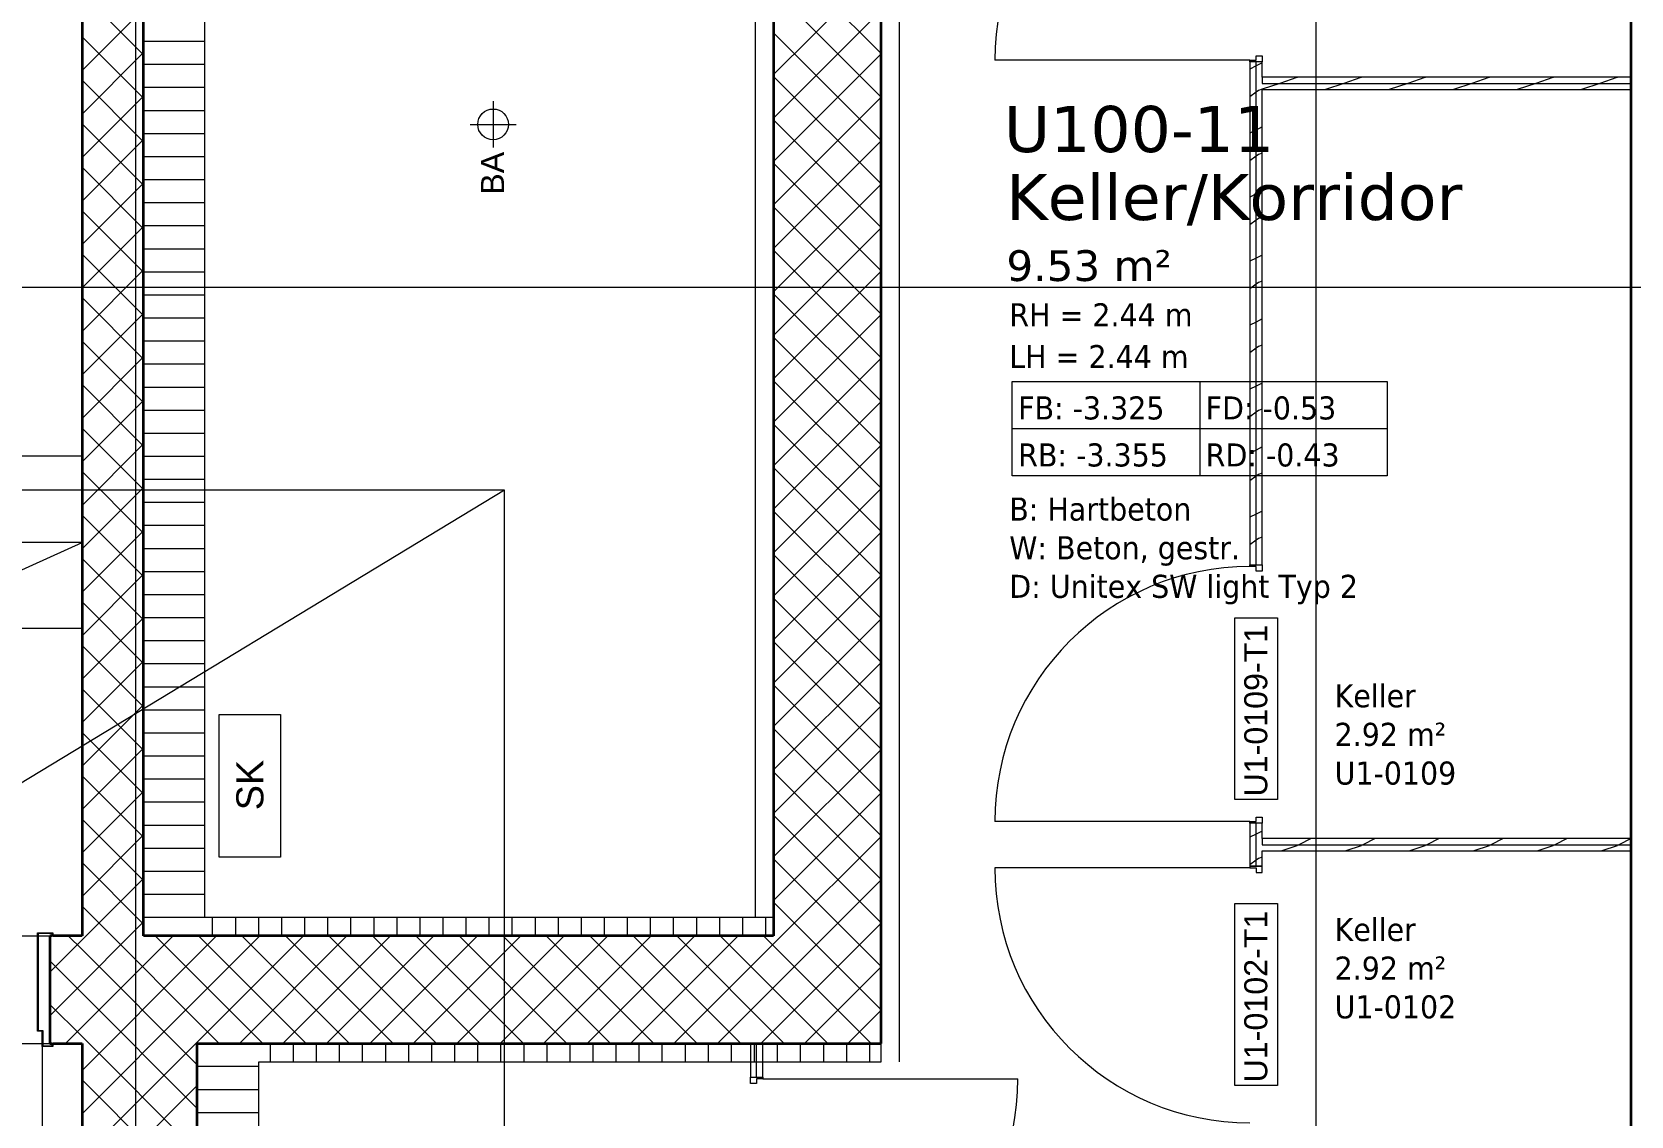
# Model space of a CAD drawing. Extents: x -1907 to 937, y -179 to 966.
# Drawn here: x -198.8 to -94.8, y 478 to 548.6 of the extents above; entities that cross this region are included whole.
import ezdxf
from ezdxf.lldxf.tags import DXFTag

# ---------------------------------------------------------------- set-up
doc = ezdxf.new("R2010")
doc.units = 0
doc.layers.get('0').update_dxf_attribs({"lineweight": 13})
for name, color, linetype, lineweight in [('A-____-NOTE-TEXT', 7, 'Continuous', 9), ('A-AREA-____-IDEN', 7, 'Continuous', 5), ('A-DETL-____-HDLN', 7, '_Verdeckte Linien_', 9), ('A-DETL-GENF-HDLN', 7, '_Verdeckte Linien_', 9), ('A-DOOR-____-IDEN', 7, 'Continuous', 5), ('A-DOOR-____-OTLN', 7, 'Continuous', 9), ('A-DOOR-FRAM-MCUT', 7, 'Continuous', 9), ('A-DOOR-OPNG-OTLN', 7, 'Continuous', 9), ('A-FLOR-____-OTLN', 7, 'Continuous', 9), ('A-FLOR-____-OVHD', 7, 'Strichpunkt - Fein', 9), ('A-WALL-____-MCUT', 7, 'Continuous', 35), ('A-WALL-____-PATT', 7, 'Continuous', 35), ('A-WALL-FNSH-MCUT', 7, 'Continuous', 35), ('S-GRID-____-OTLN', 7, 'Continuous', 5), ('S-STRS-____-OTLN', 7, 'Continuous', 9)]:
    doc.layers.add(name, color=color, linetype=linetype, lineweight=lineweight)
doc.layers.add('EL01_WAN_Schlaufkasten', color=1, linetype='Continuous', lineweight=13, true_color=0xff0000)
doc.styles.get("Standard").update_dxf_attribs({"font": 'arial.ttf'})
tags = doc.linetypes.add('_Rasterlinie_', pattern=[0.375, 0.2, -0.05, 0.075, -0.05]).pattern_tags.tags
tags[10:11] = [DXFTag(74, 4), DXFTag(75, 0), DXFTag(340, '0'), DXFTag(46, 1.0), DXFTag(50, 0.0), DXFTag(44, 0.0), DXFTag(45, 0.0)]
tags[8:9] = [DXFTag(74, 4), DXFTag(75, 0), DXFTag(340, '0'), DXFTag(46, 1.0), DXFTag(50, 0.0), DXFTag(44, 0.0), DXFTag(45, 0.0)]
tags[6:7] = [DXFTag(74, 4), DXFTag(75, 0), DXFTag(340, '0'), DXFTag(46, 1.0), DXFTag(50, 0.0), DXFTag(44, 0.0), DXFTag(45, 0.0)]
tags[4:5] = [DXFTag(74, 4), DXFTag(75, 0), DXFTag(340, '0'), DXFTag(46, 1.0), DXFTag(50, 0.0), DXFTag(44, 0.0), DXFTag(45, 0.0)]
tags = doc.linetypes.add('_Verdeckte Linien_', pattern=[0.15, 0.1, -0.05]).pattern_tags.tags
tags[6:7] = [DXFTag(74, 4), DXFTag(75, 0), DXFTag(340, '0'), DXFTag(46, 1.0), DXFTag(50, 0.0), DXFTag(44, 0.0), DXFTag(45, 0.0)]
tags[4:5] = [DXFTag(74, 4), DXFTag(75, 0), DXFTag(340, '0'), DXFTag(46, 1.0), DXFTag(50, 0.0), DXFTag(44, 0.0), DXFTag(45, 0.0)]
tags = doc.linetypes.add('Grundrissdarstellung Sturz', pattern=[0.25, 0.15, -0.05, 0, -0.05]).pattern_tags.tags
tags[10:11] = [DXFTag(74, 4), DXFTag(75, 0), DXFTag(340, '0'), DXFTag(46, 1.0), DXFTag(50, 0.0), DXFTag(44, 0.0), DXFTag(45, 0.0)]
tags[8:9] = [DXFTag(74, 4), DXFTag(75, 0), DXFTag(340, '0'), DXFTag(46, 1.0), DXFTag(50, 0.0), DXFTag(44, 0.0), DXFTag(45, 0.0)]
tags[6:7] = [DXFTag(74, 4), DXFTag(75, 0), DXFTag(340, '0'), DXFTag(46, 1.0), DXFTag(50, 0.0), DXFTag(44, 0.0), DXFTag(45, 0.0)]
tags[4:5] = [DXFTag(74, 4), DXFTag(75, 0), DXFTag(340, '0'), DXFTag(46, 1.0), DXFTag(50, 0.0), DXFTag(44, 0.0), DXFTag(45, 0.0)]
tags = doc.linetypes.add('Strichpunkt - Fein', pattern=[0.2, 0.1, -0.05, 0, -0.05]).pattern_tags.tags
tags[10:11] = [DXFTag(74, 4), DXFTag(75, 0), DXFTag(340, '0'), DXFTag(46, 1.0), DXFTag(50, 0.0), DXFTag(44, 0.0), DXFTag(45, 0.0)]
tags[8:9] = [DXFTag(74, 4), DXFTag(75, 0), DXFTag(340, '0'), DXFTag(46, 1.0), DXFTag(50, 0.0), DXFTag(44, 0.0), DXFTag(45, 0.0)]
tags[6:7] = [DXFTag(74, 4), DXFTag(75, 0), DXFTag(340, '0'), DXFTag(46, 1.0), DXFTag(50, 0.0), DXFTag(44, 0.0), DXFTag(45, 0.0)]
tags[4:5] = [DXFTag(74, 4), DXFTag(75, 0), DXFTag(340, '0'), DXFTag(46, 1.0), DXFTag(50, 0.0), DXFTag(44, 0.0), DXFTag(45, 0.0)]

# ---------------------------------------------------------------- blocks, each defined once
blk = doc.blocks.new('Referenz-A0UJ2810XE', base_point=(-1920.13, -159.41))
at = {"layer": 'A-____-NOTE-TEXT', "color": 0, "linetype": 'Continuous', "lineweight": 5, "ltscale": 0.13}
for p, q in [((-168.81, 544.05), (-168.81, 541.05)), ((-170.31, 542.55), (-167.31, 542.55))]:
    blk.add_line(p, q, dxfattribs=at)
blk.add_circle((-168.81, 542.55), 1, dxfattribs=at)
at = {"layer": 'A-AREA-____-IDEN', "color": 0, "linetype": 'Continuous', "ltscale": 0.13}
for p, q in [((-135.03, 525.81), (-110.63, 525.81)), ((-135.03, 519.69), (-135.03, 525.81)), ((-122.83, 525.81), (-122.83, 519.69)), ((-110.63, 525.81), (-110.63, 519.69)), ((-135.03, 522.75), (-110.63, 522.75)), ((-110.63, 519.69), (-135.03, 519.69))]:
    blk.add_line(p, q, dxfattribs=at)
at = {"layer": 'A-DETL-____-HDLN', "color": 0, "linetype": '_Verdeckte Linien_', "ltscale": 0.13}
for p, q in [((-168.06, 518.75), (-537.76, 518.75)), ((-168.06, 401.75), (-168.06, 518.75))]:
    blk.add_line(p, q, dxfattribs=at)
at = {"layer": 'A-DETL-GENF-HDLN', "color": 0, "linetype": '_Verdeckte Linien_', "ltscale": 0.13}
blk.add_line((-168.06, 518.75), (-537.76, 294.75), dxfattribs=at)
at = {"layer": 'A-DOOR-____-IDEN', "color": 0, "linetype": 'Continuous', "ltscale": 0.13}
for p, q in [((-120.55, 498.61), (-120.55, 510.45)), ((-120.55, 510.45), (-117.77, 510.45)), ((-117.77, 510.45), (-117.77, 498.61)), ((-117.77, 498.61), (-120.55, 498.61)), ((-120.55, 480.01), (-120.55, 491.85)), ((-120.55, 491.85), (-117.77, 491.85)), ((-117.77, 491.85), (-117.77, 480.01)), ((-117.77, 480.01), (-120.55, 480.01))]:
    blk.add_line(p, q, dxfattribs=at)
at = {"layer": 'A-DOOR-____-OTLN', "color": 0, "linetype": 'Grundrissdarstellung Sturz', "ltscale": 0.13}
for p, q in [((-218.66, 489.75), (-197.66, 489.75)), ((-218.66, 482.75), (-197.66, 482.75))]:
    blk.add_line(p, q, dxfattribs=at)
at = {"layer": 'A-DOOR-FRAM-MCUT', "color": 0, "linetype": 'Continuous', "ltscale": 0.13}
for p, q in [((-119.56, 546.72), (-119.16, 546.72)), ((-119.56, 546.62), (-119.56, 546.72)), ((-118.76, 546.62), (-119.56, 546.62)), ((-119.16, 547.02), (-118.76, 547.02)), ((-119.16, 546.72), (-119.16, 547.02)), ((-118.76, 547.02), (-118.76, 546.62)), ((-119.56, 513.88), (-118.76, 513.88)), ((-119.56, 513.78), (-119.56, 513.88)), ((-119.16, 513.78), (-119.56, 513.78)), ((-119.16, 513.48), (-119.16, 513.78)), ((-118.76, 513.48), (-119.16, 513.48)), ((-118.76, 513.88), (-118.76, 513.48)), ((-119.16, 497.48), (-118.76, 497.48)), ((-119.16, 497.18), (-119.16, 497.48)), ((-118.76, 497.48), (-118.76, 497.08)), ((-119.56, 497.18), (-119.16, 497.18)), ((-119.56, 497.08), (-119.56, 497.18)), ((-118.76, 497.08), (-119.56, 497.08)), ((-119.56, 494.28), (-119.56, 494.18)), ((-118.76, 494.28), (-119.56, 494.28)), ((-118.76, 493.88), (-118.76, 494.28)), ((-119.56, 494.18), (-119.16, 494.18)), ((-119.16, 494.18), (-119.16, 493.88)), ((-119.16, 493.88), (-118.76, 493.88)), ((-198.46, 489.95), (-197.46, 489.95)), ((-198.46, 483.55), (-198.46, 489.95)), ((-198.42, 489.91), (-198.42, 483.59)), ((-197.5, 489.91), (-198.42, 489.91)), ((-197.5, 489.75), (-197.5, 489.91)), ((-197.46, 489.75), (-197.5, 489.75)), ((-197.46, 489.95), (-197.46, 489.75)), ((-198.16, 483.55), (-198.46, 483.55)), ((-198.42, 483.59), (-198.12, 483.59)), ((-198.16, 482.55), (-198.16, 483.55)), ((-198.12, 483.59), (-198.12, 482.59)), ((-197.46, 482.55), (-198.16, 482.55)), ((-198.12, 482.59), (-197.5, 482.59)), ((-197.5, 482.75), (-197.46, 482.75)), ((-197.5, 482.59), (-197.5, 482.75)), ((-197.46, 482.75), (-197.46, 482.55)), ((-152.06, 480.55), (-151.26, 480.55)), ((-152.06, 480.15), (-152.06, 480.55)), ((-151.66, 480.15), (-152.06, 480.15)), ((-151.66, 480.45), (-151.66, 480.15)), ((-151.26, 480.45), (-151.66, 480.45)), ((-151.26, 480.55), (-151.26, 480.45))]:
    blk.add_line(p, q, dxfattribs=at)
at = {"layer": 'A-DOOR-OPNG-OTLN', "color": 0, "linetype": 'Continuous', "ltscale": 0.13}
for p, q in [((-119.56, 546.72), (-136.16, 546.72)), ((-119.56, 497.18), (-136.16, 497.18)), ((-119.56, 494.18), (-136.16, 494.18)), ((-198.16, 482.55), (-198.16, 462.55)), ((-151.26, 480.45), (-134.66, 480.45))]:
    blk.add_line(p, q, dxfattribs=at)
for centre, major_axis in [((-119.56, 546.72), (0, 16.6)), ((-119.56, 497.18), (0, 16.6)), ((-119.56, 494.18), (-16.6, 0)), ((-198.16, 482.55), (-20, 0)), ((-151.26, 480.45), (0, -16.6))]:
    blk.add_ellipse(centre, major_axis=major_axis, ratio=1, start_param=0, end_param=1.570796, dxfattribs=at)
at = {"layer": 'A-FLOR-____-OTLN', "color": 0, "linetype": 'Continuous', "ltscale": 0.13}
blk.add_line((-195.56, 509.75), (-220.26, 509.75), dxfattribs=at)
at = {"layer": 'A-FLOR-____-OVHD', "color": 0, "linetype": 'Strichpunkt - Fein', "ltscale": 0.13}
for p, q in [((-151.76, 594.15), (-151.76, 490.95)), ((-142.36, 481.55), (-142.36, 594.15))]:
    blk.add_line(p, q, dxfattribs=at)
at = {"layer": 'A-WALL-____-MCUT', "color": 0, "linetype": 'Continuous', "ltscale": 0.35}
for p, q in [((-94.76, 410.75), (-94.76, 597.15)), ((-195.56, 593.95), (-195.56, 489.75)), ((-191.56, 489.75), (-191.56, 593.95)), ((-150.56, 593.95), (-150.56, 489.75)), ((-143.56, 482.75), (-143.56, 593.95)), ((-197.5, 489.75), (-197.66, 489.75)), ((-197.66, 489.75), (-197.66, 482.75)), ((-195.56, 489.75), (-197.46, 489.75)), ((-150.56, 489.75), (-191.56, 489.75)), ((-197.66, 482.75), (-197.5, 482.75)), ((-197.46, 482.75), (-195.56, 482.75)), ((-195.56, 482.75), (-195.56, 428.75)), ((-188.06, 482.75), (-143.56, 482.75)), ((-188.06, 410.75), (-188.06, 482.75))]:
    blk.add_line(p, q, dxfattribs=at)
at = {"layer": 'A-WALL-____-MCUT', "color": 0, "linetype": 'Continuous', "lineweight": 9, "ltscale": 0.13}
for p, q in [((-187.56, 490.95), (-187.56, 594.15)), ((-119.16, 513.88), (-119.16, 546.62)), ((-118.76, 545.62), (-118.76, 545.22)), ((-118.76, 545.22), (-94.76, 545.22)), ((-119.16, 494.28), (-119.16, 497.08)), ((-118.76, 496.08), (-118.76, 495.68)), ((-118.76, 495.68), (-94.76, 495.68)), ((-150.56, 490.95), (-187.56, 490.95)), ((-151.66, 480.55), (-151.66, 482.75)), ((-143.56, 481.55), (-143.56, 482.75)), ((-184.06, 410.75), (-184.06, 481.55)), ((-184.06, 481.55), (-143.56, 481.55))]:
    blk.add_line(p, q, dxfattribs=at)
at = {"layer": 'A-WALL-____-PATT', "color": 0, "linetype": 'Continuous', "lineweight": 9, "ltscale": 0.13}
for p, q in [((-143.56, 547.16), (-150.56, 554.16)), ((-150.56, 545.79), (-143.56, 552.79)), ((-191.56, 547.08), (-195.56, 551.08)), ((-143.56, 544.33), (-150.56, 551.33)), ((-195.56, 546.05), (-191.56, 550.05)), ((-150.56, 542.96), (-143.56, 549.96)), ((-143.56, 541.5), (-150.56, 548.5)), ((-191.56, 544.25), (-195.56, 548.25)), ((-191.56, 547.96), (-187.56, 547.96)), ((-195.56, 543.22), (-191.56, 547.22)), ((-191.56, 546.46), (-187.56, 546.46)), ((-150.56, 540.14), (-143.56, 547.14)), ((-119.16, 546.35), (-119.56, 546.15)), ((-118.76, 546.55), (-119.16, 546.35)), ((-191.56, 541.42), (-195.56, 545.42)), ((-143.56, 538.67), (-150.56, 545.67)), ((-116.5, 545.59), (-117.61, 545.22)), ((-116.46, 545.62), (-116.48, 545.61)), ((-112.34, 545.59), (-113.45, 545.22)), ((-112.3, 545.62), (-112.32, 545.61)), ((-108.17, 545.59), (-109.29, 545.22)), ((-108.13, 545.62), (-108.15, 545.61)), ((-104.01, 545.59), (-105.12, 545.22)), ((-103.97, 545.62), (-103.99, 545.61)), ((-99.84, 545.59), (-100.96, 545.22)), ((-99.8, 545.62), (-99.82, 545.61)), ((-95.68, 545.59), (-96.79, 545.22)), ((-95.64, 545.62), (-95.66, 545.61)), ((-195.56, 540.39), (-191.56, 544.39)), ((-191.56, 544.96), (-187.56, 544.96)), ((-150.56, 537.31), (-143.56, 544.31)), ((-119.16, 544.65), (-119.56, 544.35)), ((-119.01, 544.76), (-119.16, 544.65)), ((-118.76, 544.83), (-119, 544.76)), ((-117.61, 545.22), (-118.76, 544.83)), ((-113.45, 545.22), (-114.65, 544.82)), ((-109.29, 545.22), (-110.49, 544.82)), ((-105.12, 545.22), (-106.32, 544.82)), ((-100.96, 545.22), (-102.16, 544.82)), ((-96.79, 545.22), (-97.99, 544.82)), ((-191.56, 543.46), (-187.56, 543.46)), ((-191.56, 538.59), (-195.56, 542.59)), ((-143.56, 535.85), (-150.56, 542.85)), ((-119.16, 542.18), (-119.56, 541.98)), ((-118.76, 542.38), (-119.16, 542.18)), ((-195.56, 537.56), (-191.56, 541.56)), ((-191.56, 541.96), (-187.56, 541.96)), ((-150.56, 534.48), (-143.56, 541.48)), ((-191.56, 540.46), (-187.56, 540.46)), ((-119.16, 540.48), (-119.56, 540.18)), ((-119.01, 540.59), (-119.16, 540.48)), ((-118.76, 540.67), (-119, 540.59)), ((-191.56, 535.76), (-195.56, 539.76)), ((-143.56, 533.02), (-150.56, 540.02)), ((-195.56, 534.73), (-191.56, 538.73)), ((-191.56, 538.96), (-187.56, 538.96)), ((-150.56, 531.65), (-143.56, 538.65)), ((-119.16, 538.02), (-119.56, 537.82)), ((-118.76, 538.22), (-119.16, 538.02)), ((-191.56, 532.93), (-195.56, 536.93)), ((-191.56, 537.46), (-187.56, 537.46)), ((-143.56, 530.19), (-150.56, 537.19)), ((-195.56, 531.91), (-191.56, 535.91)), ((-191.56, 535.96), (-187.56, 535.96)), ((-119.16, 536.32), (-119.56, 536.02)), ((-119.01, 536.43), (-119.16, 536.32)), ((-118.76, 536.51), (-119, 536.43)), ((-150.56, 528.82), (-143.56, 535.82)), ((-191.56, 530.11), (-195.56, 534.11)), ((-191.56, 534.46), (-187.56, 534.46)), ((-143.56, 527.36), (-150.56, 534.36)), ((-119.16, 533.85), (-119.56, 533.65)), ((-118.76, 534.05), (-119.16, 533.85)), ((-195.56, 529.08), (-191.56, 533.08)), ((-191.56, 532.96), (-187.56, 532.96)), ((-150.56, 525.99), (-143.56, 532.99)), ((-119.16, 532.15), (-119.56, 531.85)), ((-119.01, 532.26), (-119.16, 532.15)), ((-118.76, 532.34), (-119, 532.26)), ((-191.56, 527.28), (-195.56, 531.28)), ((-191.56, 531.46), (-187.56, 531.46)), ((-143.56, 524.53), (-150.56, 531.53)), ((-195.56, 526.25), (-191.56, 530.25)), ((-191.56, 529.96), (-187.56, 529.96)), ((-150.56, 523.17), (-143.56, 530.17)), ((-119.16, 529.69), (-119.56, 529.49)), ((-118.76, 529.89), (-119.16, 529.69)), ((-143.56, 521.7), (-150.56, 528.7)), ((-191.56, 524.45), (-195.56, 528.45)), ((-191.56, 528.46), (-187.56, 528.46)), ((-119.16, 527.99), (-119.56, 527.69)), ((-119.01, 528.1), (-119.16, 527.99)), ((-118.76, 528.18), (-119, 528.1)), ((-195.56, 523.42), (-191.56, 527.42)), ((-191.56, 526.96), (-187.56, 526.96)), ((-150.56, 520.34), (-143.56, 527.34)), ((-191.56, 521.62), (-195.56, 525.62)), ((-143.56, 518.87), (-150.56, 525.87)), ((-119.16, 525.52), (-119.56, 525.32)), ((-118.76, 525.72), (-119.16, 525.52)), ((-195.56, 520.59), (-191.56, 524.59)), ((-191.56, 525.46), (-187.56, 525.46)), ((-150.56, 517.51), (-143.56, 524.51)), ((-191.56, 523.96), (-187.56, 523.96)), ((-119.16, 523.82), (-119.56, 523.52)), ((-119.01, 523.94), (-119.16, 523.82)), ((-118.76, 524.01), (-119, 523.93)), ((-191.56, 518.79), (-195.56, 522.79)), ((-191.56, 522.46), (-187.56, 522.46)), ((-143.56, 516.05), (-150.56, 523.05)), ((-195.56, 517.76), (-191.56, 521.76)), ((-150.56, 514.68), (-143.56, 521.68)), ((-119.16, 521.36), (-119.56, 521.16)), ((-118.76, 521.56), (-119.16, 521.36)), ((-191.56, 520.96), (-187.56, 520.96)), ((-191.56, 515.96), (-195.56, 519.96)), ((-191.56, 519.46), (-187.56, 519.46)), ((-143.56, 513.22), (-150.56, 520.22)), ((-119.16, 519.66), (-119.56, 519.36)), ((-119.01, 519.77), (-119.16, 519.66)), ((-118.76, 519.85), (-119, 519.77)), ((-195.56, 514.93), (-191.56, 518.93)), ((-150.56, 511.85), (-143.56, 518.85)), ((-191.56, 517.96), (-187.56, 517.96)), ((-143.56, 510.39), (-150.56, 517.39)), ((-119.16, 517.19), (-119.56, 516.99)), ((-118.76, 517.39), (-119.16, 517.19)), ((-191.56, 513.13), (-195.56, 517.13)), ((-191.56, 516.46), (-187.56, 516.46)), ((-195.56, 512.11), (-191.56, 516.11)), ((-150.56, 509.02), (-143.56, 516.02)), ((-119.16, 515.49), (-119.56, 515.19)), ((-119.01, 515.61), (-119.16, 515.49)), ((-118.76, 515.68), (-119, 515.6)), ((-191.56, 510.31), (-195.56, 514.31)), ((-191.56, 514.96), (-187.56, 514.96)), ((-143.56, 507.56), (-150.56, 514.56)), ((-195.56, 509.28), (-191.56, 513.28)), ((-191.56, 513.46), (-187.56, 513.46)), ((-150.56, 506.19), (-143.56, 513.19)), ((-191.56, 511.96), (-187.56, 511.96)), ((-191.56, 507.48), (-195.56, 511.48)), ((-143.56, 504.73), (-150.56, 511.73)), ((-195.56, 506.45), (-191.56, 510.45)), ((-191.56, 510.46), (-187.56, 510.46)), ((-150.56, 503.37), (-143.56, 510.37)), ((-191.56, 508.96), (-187.56, 508.96)), ((-143.56, 501.9), (-150.56, 508.9)), ((-191.56, 504.65), (-195.56, 508.65)), ((-195.56, 503.62), (-191.56, 507.62)), ((-191.56, 507.46), (-187.56, 507.46)), ((-150.56, 500.54), (-143.56, 507.54)), ((-191.56, 501.82), (-195.56, 505.82)), ((-191.56, 505.96), (-187.56, 505.96)), ((-143.56, 499.08), (-150.56, 506.08)), ((-195.56, 500.79), (-191.56, 504.79)), ((-150.56, 497.71), (-143.56, 504.71)), ((-191.56, 504.46), (-187.56, 504.46)), ((-191.56, 498.99), (-195.56, 502.99)), ((-191.56, 502.96), (-187.56, 502.96)), ((-143.56, 496.25), (-150.56, 503.25)), ((-195.56, 497.96), (-191.56, 501.96)), ((-150.56, 494.88), (-143.56, 501.88)), ((-191.56, 501.46), (-187.56, 501.46)), ((-191.56, 496.16), (-195.56, 500.16)), ((-191.56, 499.96), (-187.56, 499.96)), ((-143.56, 493.42), (-150.56, 500.42)), ((-195.56, 495.14), (-191.56, 499.14)), ((-191.56, 498.46), (-187.56, 498.46)), ((-150.56, 492.05), (-143.56, 499.05)), ((-143.56, 490.59), (-150.56, 497.59)), ((-191.56, 493.34), (-195.56, 497.34)), ((-191.56, 496.96), (-187.56, 496.96)), ((-119.16, 496.37), (-119.56, 496.17)), ((-118.76, 496.57), (-119.16, 496.37)), ((-195.56, 492.31), (-191.56, 496.31)), ((-191.56, 495.46), (-187.56, 495.46)), ((-150.04, 489.75), (-143.56, 496.22)), ((-116.5, 495.61), (-117.49, 495.28)), ((-116.37, 495.68), (-116.48, 495.63)), ((-115.57, 496.08), (-116.37, 495.68)), ((-112.33, 495.61), (-113.32, 495.28)), ((-112.21, 495.68), (-112.32, 495.63)), ((-111.41, 496.08), (-112.21, 495.68)), ((-108.17, 495.61), (-109.16, 495.28)), ((-108.04, 495.68), (-108.15, 495.63)), ((-107.24, 496.08), (-108.04, 495.68)), ((-104, 495.61), (-104.99, 495.28)), ((-103.88, 495.68), (-103.99, 495.63)), ((-103.08, 496.08), (-103.88, 495.68)), ((-99.84, 495.61), (-100.83, 495.28)), ((-99.71, 495.68), (-99.82, 495.63)), ((-98.91, 496.08), (-99.71, 495.68)), ((-95.67, 495.61), (-96.66, 495.28)), ((-95.55, 495.68), (-95.66, 495.63)), ((-94.76, 496.08), (-95.55, 495.68)), ((-191.56, 490.51), (-195.56, 494.51)), ((-145.55, 489.75), (-150.56, 494.76)), ((-119.16, 494.67), (-119.56, 494.37)), ((-119.01, 494.78), (-119.16, 494.67)), ((-118.76, 494.86), (-119, 494.78)), ((-195.29, 489.75), (-191.56, 493.48)), ((-191.56, 493.96), (-187.56, 493.96)), ((-147.21, 489.75), (-143.56, 493.4)), ((-191.56, 492.46), (-187.56, 492.46)), ((-193.63, 489.75), (-195.56, 491.68)), ((-148.38, 489.75), (-150.56, 491.93)), ((-192.46, 489.75), (-191.56, 490.65)), ((-191.56, 490.96), (-187.56, 490.96)), ((-187.06, 489.75), (-187.06, 490.95)), ((-185.56, 489.75), (-185.56, 490.95)), ((-184.06, 489.75), (-184.06, 490.95)), ((-182.56, 489.75), (-182.56, 490.95)), ((-181.06, 489.75), (-181.06, 490.95)), ((-179.56, 489.75), (-179.56, 490.95)), ((-178.06, 489.75), (-178.06, 490.95)), ((-176.56, 489.75), (-176.56, 490.95)), ((-175.06, 489.75), (-175.06, 490.95)), ((-173.56, 489.75), (-173.56, 490.95)), ((-172.06, 489.75), (-172.06, 490.95)), ((-170.56, 489.75), (-170.56, 490.95)), ((-169.06, 489.75), (-169.06, 490.95)), ((-167.56, 489.75), (-167.56, 490.95)), ((-166.06, 489.75), (-166.06, 490.95)), ((-164.56, 489.75), (-164.56, 490.95)), ((-163.06, 489.75), (-163.06, 490.95)), ((-161.56, 489.75), (-161.56, 490.95)), ((-160.06, 489.75), (-160.06, 490.95)), ((-158.56, 489.75), (-158.56, 490.95)), ((-157.06, 489.75), (-157.06, 490.95)), ((-155.56, 489.75), (-155.56, 490.95)), ((-154.06, 489.75), (-154.06, 490.95)), ((-152.56, 489.75), (-152.56, 490.95)), ((-151.06, 489.75), (-151.06, 490.95)), ((-144.38, 489.75), (-143.56, 490.57)), ((-197.66, 487.38), (-195.56, 489.48)), ((-195.56, 488.85), (-196.46, 489.75)), ((-195.56, 489.48), (-195.29, 489.75)), ((-195.56, 486.65), (-192.46, 489.75)), ((-195.56, 483.82), (-189.63, 489.75)), ((-188.06, 484.18), (-193.63, 489.75)), ((-188.06, 487.01), (-190.8, 489.75)), ((-188.06, 488.49), (-186.8, 489.75)), ((-188.06, 485.67), (-183.98, 489.75)), ((-188.06, 482.84), (-181.15, 489.75)), ((-180.98, 482.75), (-187.98, 489.75)), ((-185.32, 482.75), (-178.32, 489.75)), ((-178.15, 482.75), (-185.15, 489.75)), ((-182.49, 482.75), (-175.49, 489.75)), ((-175.32, 482.75), (-182.32, 489.75)), ((-179.66, 482.75), (-172.66, 489.75)), ((-172.49, 482.75), (-179.49, 489.75)), ((-176.83, 482.75), (-169.83, 489.75)), ((-169.66, 482.75), (-176.66, 489.75)), ((-174.01, 482.75), (-167.01, 489.75)), ((-166.83, 482.75), (-173.83, 489.75)), ((-171.18, 482.75), (-164.18, 489.75)), ((-164.01, 482.75), (-171.01, 489.75)), ((-168.35, 482.75), (-161.35, 489.75)), ((-161.18, 482.75), (-168.18, 489.75)), ((-165.52, 482.75), (-158.52, 489.75)), ((-158.35, 482.75), (-165.35, 489.75)), ((-162.69, 482.75), (-155.69, 489.75)), ((-155.52, 482.75), (-162.52, 489.75)), ((-159.86, 482.75), (-152.86, 489.75)), ((-152.69, 482.75), (-159.69, 489.75)), ((-157.04, 482.75), (-150.04, 489.75)), ((-149.86, 482.75), (-156.86, 489.75)), ((-154.21, 482.75), (-147.21, 489.75)), ((-147.03, 482.75), (-154.03, 489.75)), ((-151.38, 482.75), (-144.38, 489.75)), ((-144.21, 482.75), (-151.21, 489.75)), ((-143.56, 484.93), (-148.38, 489.75)), ((-143.56, 487.76), (-145.55, 489.75)), ((-195.56, 486.02), (-197.66, 488.12)), ((-188.06, 481.35), (-195.56, 488.85)), ((-195.56, 480.99), (-188.06, 488.49)), ((-183.8, 482.75), (-188.06, 487.01)), ((-148.55, 482.75), (-143.56, 487.74)), ((-197.66, 484.55), (-195.56, 486.65)), ((-188.06, 478.52), (-195.56, 486.02)), ((-195.56, 483.19), (-197.66, 485.29)), ((-195.56, 478.17), (-188.06, 485.67)), ((-145.72, 482.75), (-143.56, 484.91)), ((-186.63, 482.75), (-188.06, 484.18)), ((-196.63, 482.75), (-195.56, 483.82)), ((-188.06, 475.69), (-195.56, 483.19)), ((-195.56, 475.34), (-188.06, 482.84)), ((-183.32, 482.75), (-183.32, 481.55)), ((-181.82, 482.75), (-181.82, 481.55)), ((-180.32, 482.75), (-180.32, 481.55)), ((-178.82, 482.75), (-178.82, 481.55)), ((-177.32, 482.75), (-177.32, 481.55)), ((-175.82, 482.75), (-175.82, 481.55)), ((-174.32, 482.75), (-174.32, 481.55)), ((-172.82, 482.75), (-172.82, 481.55)), ((-171.32, 482.75), (-171.32, 481.55)), ((-169.82, 482.75), (-169.82, 481.55)), ((-168.32, 482.75), (-168.32, 481.55)), ((-166.82, 482.75), (-166.82, 481.55)), ((-165.32, 482.75), (-165.32, 481.55)), ((-163.82, 482.75), (-163.82, 481.55)), ((-162.32, 482.75), (-162.32, 481.55)), ((-160.82, 482.75), (-160.82, 481.55)), ((-159.32, 482.75), (-159.32, 481.55)), ((-157.82, 482.75), (-157.82, 481.55)), ((-156.32, 482.75), (-156.32, 481.55)), ((-154.82, 482.75), (-154.82, 481.55)), ((-153.32, 482.75), (-153.32, 481.55)), ((-151.82, 482.75), (-151.82, 481.55)), ((-150.32, 482.75), (-150.32, 481.55)), ((-148.82, 482.75), (-148.82, 481.55)), ((-147.32, 482.75), (-147.32, 481.55)), ((-145.82, 482.75), (-145.82, 481.55)), ((-144.32, 482.75), (-144.32, 481.55)), ((-188.06, 481.26), (-184.06, 481.26)), ((-188.06, 472.87), (-195.56, 480.37)), ((-195.56, 472.51), (-188.06, 480.01)), ((-188.06, 479.76), (-184.06, 479.76)), ((-188.06, 478.26), (-184.06, 478.26))]:
    blk.add_line(p, q, dxfattribs=at)
at = {"layer": 'A-WALL-FNSH-MCUT', "color": 0, "linetype": 'Continuous', "lineweight": 9, "ltscale": 0.13}
for p, q in [((-119.56, 546.62), (-119.56, 513.88)), ((-118.76, 546.62), (-119.56, 546.62)), ((-118.76, 545.62), (-118.76, 546.62)), ((-94.76, 545.62), (-118.76, 545.62)), ((-118.76, 513.88), (-118.76, 544.82)), ((-118.76, 544.82), (-94.76, 544.82)), ((-119.56, 513.88), (-118.76, 513.88)), ((-119.56, 497.08), (-119.56, 494.28)), ((-118.76, 497.08), (-119.56, 497.08)), ((-118.76, 496.08), (-118.76, 497.08)), ((-94.76, 496.08), (-118.76, 496.08)), ((-119.56, 494.28), (-118.76, 494.28)), ((-118.76, 494.28), (-118.76, 495.28)), ((-118.76, 495.28), (-94.76, 495.28)), ((-152.06, 482.75), (-152.06, 480.55)), ((-151.26, 480.55), (-151.26, 482.75)), ((-152.06, 480.55), (-151.26, 480.55))]:
    blk.add_line(p, q, dxfattribs=at)
at = {"layer": 'S-GRID-____-OTLN', "color": 0, "linetype": '_Rasterlinie_', "ltscale": 0.13}
for p, q in [((-192.06, 186.65), (-192.06, 950.47)), ((-115.26, 186.65), (-115.26, 950.47)), ((-944.26, 531.95), (300.93, 531.95))]:
    blk.add_line(p, q, dxfattribs=at)
at = {"layer": 'S-STRS-____-OTLN', "color": 0, "linetype": 'Continuous', "ltscale": 0.13}
for p, q in [((-195.56, 520.95), (-220.26, 520.95)), ((-195.56, 515.35), (-220.26, 515.35)), ((-207.91, 509.75), (-195.56, 515.35)), ((-195.56, 509.75), (-220.26, 509.75))]:
    blk.add_line(p, q, dxfattribs=at)
at = {"layer": 'S-STRS-____-OTLN', "color": 0, "linetype": '_Verdeckte Linien_', "ltscale": 0.13}
for p, q in [((-195.56, 520.95), (-220.26, 520.95)), ((-195.56, 515.35), (-220.26, 515.35))]:
    blk.add_line(p, q, dxfattribs=at)
at = {"layer": 'A-____-NOTE-TEXT', "color": 0, "linetype": 'Continuous', "lineweight": 5, "ltscale": 0.13, "insert": (-169.6, 537.97), "char_height": 1.5, "attachment_point": 1, "rotation": 90}
blk.add_mtext('{\\fArial;BA}', dxfattribs=at)
at = {"layer": 'A-AREA-____-IDEN', "color": 0, "linetype": 'Continuous', "ltscale": 0.13, "attachment_point": 1}
for s, insert, char_height in [('{\\fVerdana;U100-11}', (-135.57, 543.75), 3), ('{\\fVerdana;Keller/Korridor}', (-135.42, 539.33), 3), ('{\\fVerdana;9.53 m²}', (-135.41, 534.36), 2), ('{\\W0.9;\\fVerdana;RH = 2.44 m}', (-135.22, 530.91), 1.5), ('{\\W0.9;\\fVerdana;LH = 2.44 m}', (-135.22, 528.19), 1.5), ('{\\W0.9;\\fVerdana;FB: -3.325}', (-134.64, 524.85), 1.5), ('{\\W0.9;\\fVerdana;FD: -0.53}', (-122.44, 524.85), 1.5), ('{\\W0.9;\\fVerdana;RB: -3.355}', (-134.64, 521.79), 1.5), ('{\\W0.9;\\fVerdana;RD: -0.43}', (-122.44, 521.79), 1.5), ('{\\W0.9;\\fVerdana;B: Hartbeton}', (-135.22, 518.27), 1.5), ('{\\W0.9;\\fVerdana;W: Beton, gestr.}', (-135.22, 515.75), 1.5), ('{\\W0.9;\\fVerdana;D: Unitex SW light Typ 2}', (-135.22, 513.24), 1.5), ('{\\W0.9;\\fVerdana;Keller}', (-114.05, 506.12), 1.5), ('{\\W0.9;\\fVerdana;2.92 m²}', (-114.05, 503.61), 1.5), ('{\\W0.9;\\fVerdana;U1-0109}', (-114.05, 501.09), 1.5), ('{\\W0.9;\\fVerdana;Keller}', (-114.05, 490.91), 1.5), ('{\\W0.9;\\fVerdana;2.92 m²}', (-114.05, 488.4), 1.5), ('{\\W0.9;\\fVerdana;U1-0102}', (-114.05, 485.88), 1.5)]:
    blk.add_mtext(s, dxfattribs=dict(at, insert=insert, char_height=char_height))
at = {"layer": 'A-DOOR-____-IDEN', "color": 0, "linetype": 'Continuous', "ltscale": 0.13, "char_height": 1.5, "attachment_point": 1, "rotation": 90}
for s, insert in [('{\\fArial;U1-0109-T1}', (-119.93, 498.81)), ('{\\fArial;U1-0102-T1}', (-119.93, 480.21))]:
    blk.add_mtext(s, dxfattribs=dict(at, insert=insert))
blk = doc.blocks.new('Schlaufkasten Decke (multi)-A0UJ287MXE', base_point=(-186.64, 494.86))
at = {"color": 0, "linetype": 'ByBlock', "lineweight": -2, "ltscale": 0.13}
for p, q in [((-186.64, 504.14), (-182.64, 504.14)), ((-186.64, 494.86), (-186.64, 504.14)), ((-182.64, 504.14), (-182.64, 494.86)), ((-182.64, 494.86), (-186.64, 494.86))]:
    blk.add_line(p, q, dxfattribs=at)
at = {"color": 0, "linetype": 'ByBlock', "lineweight": -2, "ltscale": 0.13, "insert": (-185.52, 497.92), "char_height": 1.76, "attachment_point": 1, "rotation": 90}
blk.add_mtext('{\\fArial;SK}', dxfattribs=at)

msp = doc.modelspace()

# ---------------------------------------------------------------- block references
at = {"color": 9, "lineweight": 25, "ltscale": 0.25, "true_color": 0xc0c0c0}
msp.add_blockref('Referenz-A0UJ2810XE', (-1920.13, -159.41), dxfattribs=at)
at = {"layer": 'EL01_WAN_Schlaufkasten', "ltscale": 0.13}
msp.add_blockref('Schlaufkasten Decke (multi)-A0UJ287MXE', (-186.64, 494.86), dxfattribs=at)

doc.saveas('drawing.dxf')
